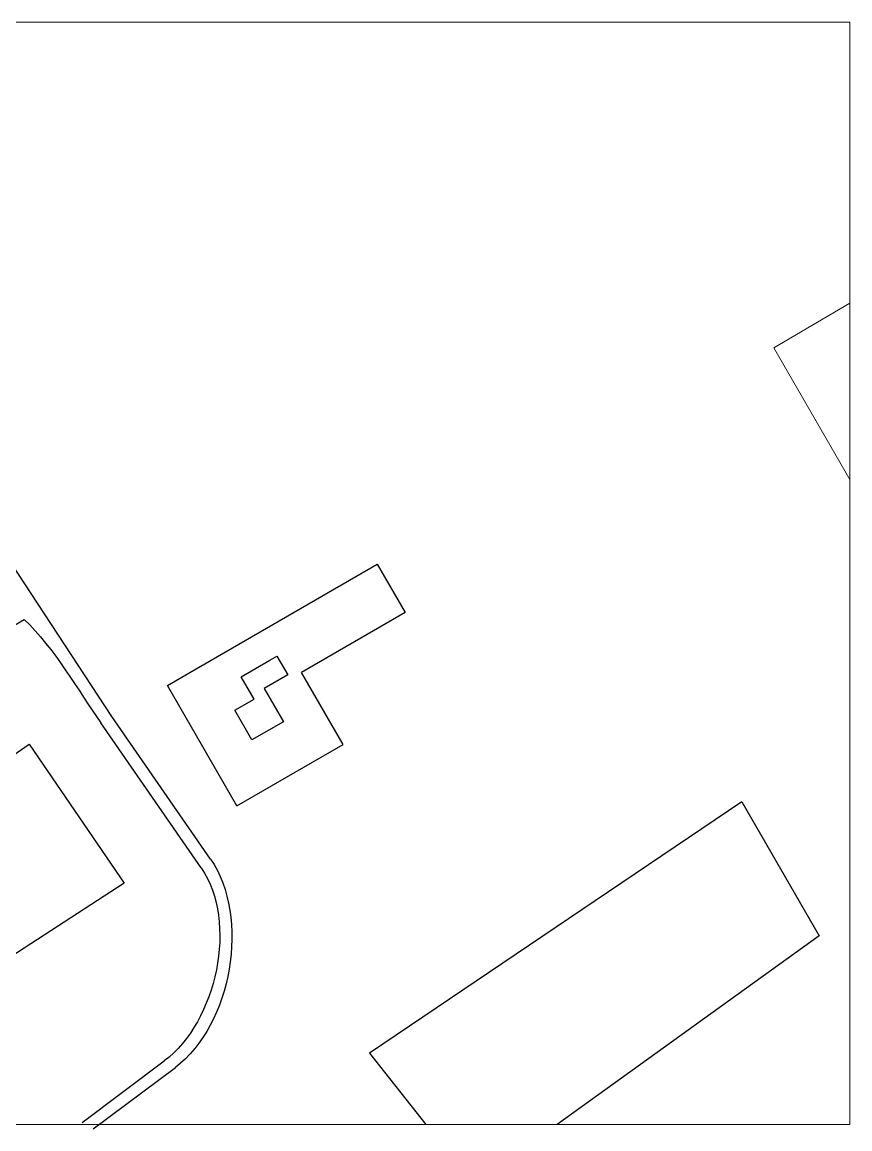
# Model space of a CAD drawing. Header units: millimetres. Extents: x -689206 to 4969298, y -1019800 to 703299.
# Drawn here: x 3209692 to 3597096, y -852635 to -334713 of the extents above; entities that cross this region are included whole.
import ezdxf

# ---------------------------------------------------------------- set-up
doc = ezdxf.new("R2010")
doc.units = ezdxf.units.MM
doc.layers.add('РАЗМЕРЫ', color=7, linetype='Continuous', lineweight=9)

msp = doc.modelspace()

# ---------------------------------------------------------------- linework, layer by layer
at = {"layer": 'РАЗМЕРЫ', "lineweight": 5, "ltscale": 35}
for p, q in [((3597096.5, -334713.2), (2692847.4, -334713.2)), ((3597096.5, -850652.4), (3597096.5, -334713.2)), ((3561493.3, -487098.7), (3597096.5, -466167.3)), ((3597096.5, -548765.2), (3561493.3, -487098.7)), ((2692847.4, -850652.4), (3597096.5, -850652.4))]:
    msp.add_line(p, q, dxfattribs=at)
at = {"layer": 'РАЗМЕРЫ', "lineweight": 30, "ltscale": 35}
for p, q in [((3251656.3, -659616.7), (3129762.9, -474075.9)), ((3288159.6, -639043.9), (3375876.5, -588400.5)), ((3375876.5, -588400.5), (3388947.3, -611039.8)), ((3388947.3, -611039.8), (3340461.4, -639033.1)), ((3081079.4, -689088.5), (3210697, -614253.7)), ((3221667.3, -626651.2), (3221169.5, -625884.3)), ((3325595.6, -633318.6), (3328904.1, -631408.4)), ((3328904.1, -631408.4), (3333992.6, -640222)), ((3312169.2, -641070.3), (3325595.6, -633318.6)), ((3277706.9, -645078.8), (3288159.6, -639043.9)), ((3318224.8, -651558.8), (3312169.2, -641070.3)), ((3333992.6, -640222), (3322984.2, -646577.7)), ((3359936.1, -672764.3), (3340461.4, -639033.1)), ((3310252.4, -701449.2), (3277706.9, -645078.8)), ((3322984.2, -646577.7), (3331944.7, -662097.8)), ((3309198.9, -656769.9), (3318224.8, -651558.8)), ((3317192.4, -670615), (3309198.9, -656769.9)), ((3293470.1, -730549.3), (3246460.1, -662616.7)), ((3297862.4, -726387.7), (3251656.3, -659616.7)), ((3331944.7, -662097.8), (3317192.4, -670615)), ((3015125.2, -808046.9), (3213000.2, -672675.4)), ((3213000.2, -672675.4), (3257452.8, -737652.6)), ((3349650.8, -678702.6), (3359936.1, -672764.3)), ((3310252.4, -701449.2), (3349650.8, -678702.6)), ((3546539.5, -699616), (3372198.2, -817226)), ((3546539.5, -699616), (3582687.1, -762225.4)), ((3257452.8, -737652.6), (3083315.6, -850652.4)), ((3582687.1, -762225.4), (3460089.3, -850652.4)), ((3372198.2, -817226), (3398613.5, -850652.4)), ((3237742.2, -849634.8), (3276226.1, -820839.5)), ((3242938.4, -852634.8), (3281422.2, -823839.5))]:
    msp.add_line(p, q, dxfattribs=at)
at = {"layer": 'РАЗМЕРЫ', "lineweight": 30}
for points in [[(3210697, -614253.7), (3224644.6, -627547.1), (3236032.2, -647547.8), (3246460.1, -662616.7)], [(3297862.4, -726387.7), (3316608.4, -753476.8), (3307798.8, -804103.4), (3281422.2, -823839.5)], [(3293470.1, -730549.3), (3310906, -755745.3), (3300759.3, -802482.6), (3276226.1, -820839.5)]]:
    msp.add_open_spline(points, degree=3, dxfattribs=at)

doc.saveas('drawing.dxf')
